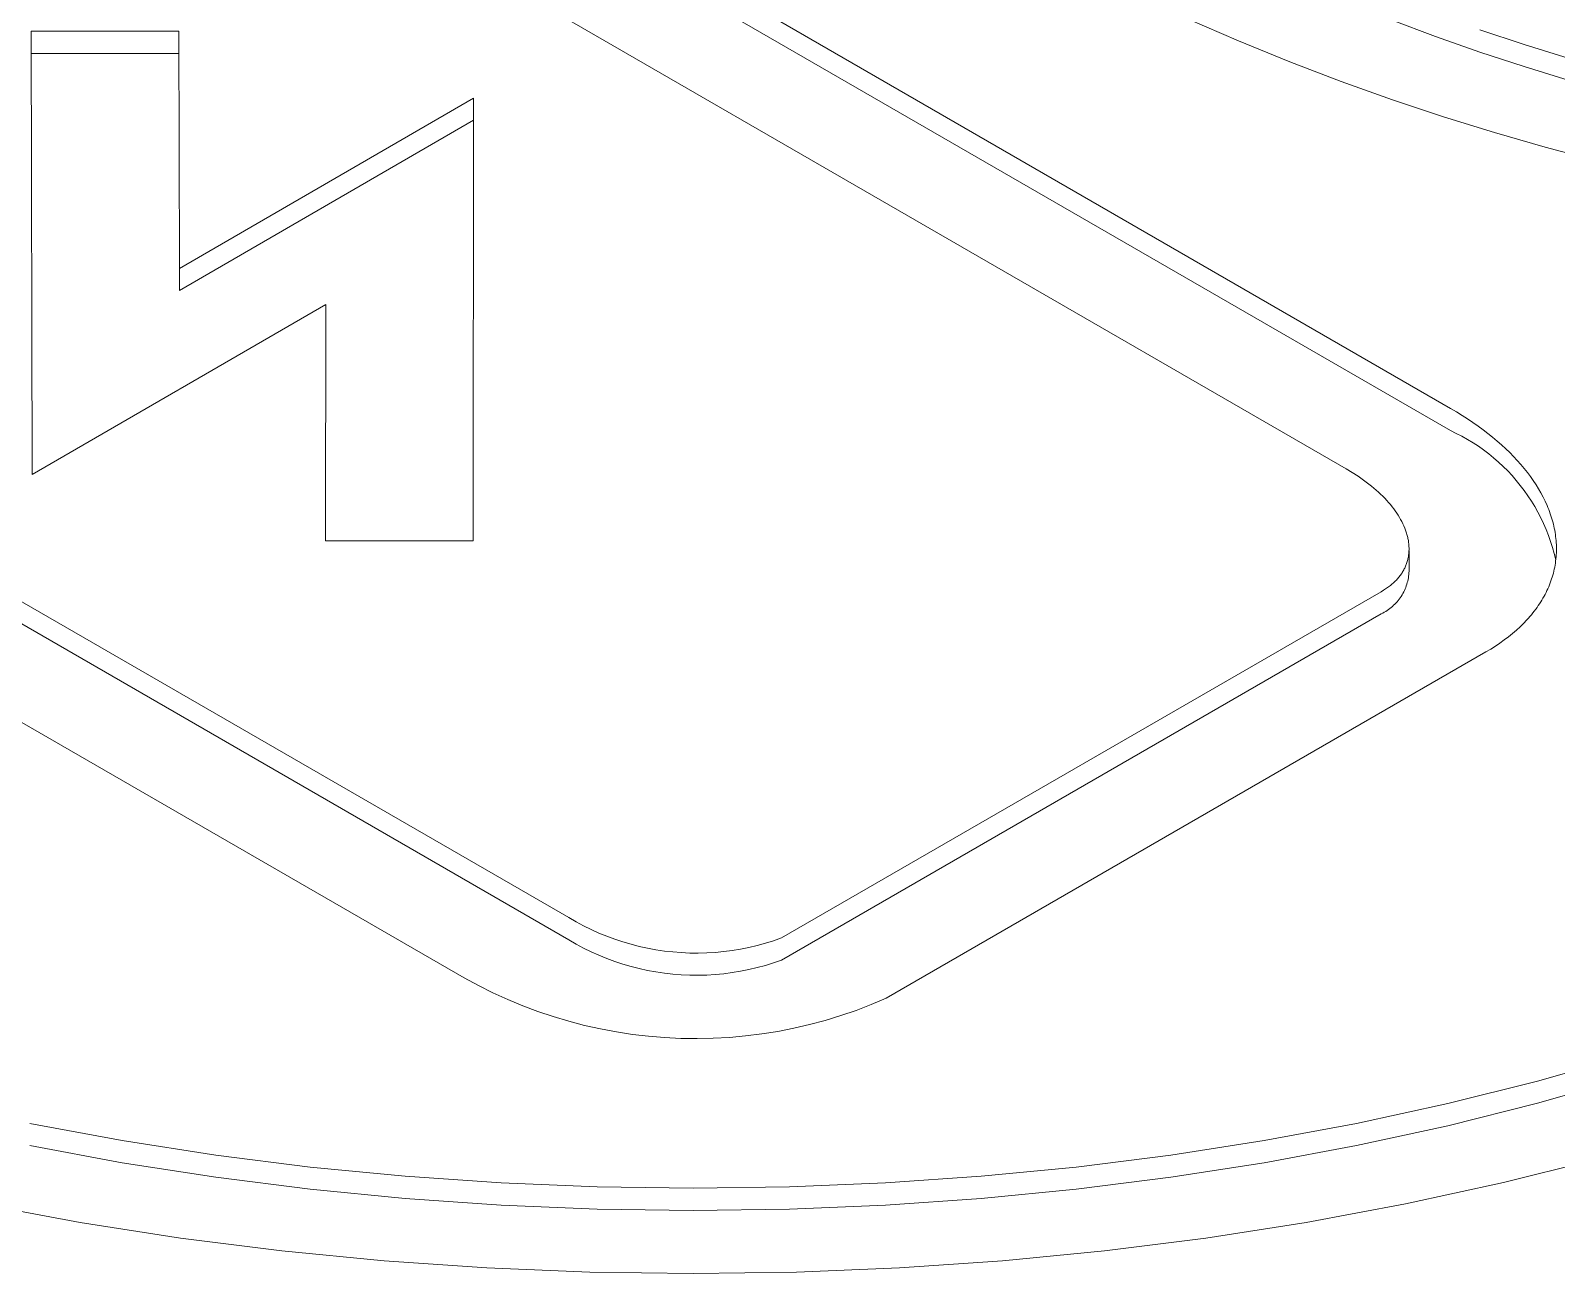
# Model space of a CAD drawing. Header units: inches. Extents: x -10 to 196, y -2 to 124.
# Drawn here: x 184.16 to 184.6495, y 47.2813 to 47.68 of the extents above; entities that cross this region are included whole.
import ezdxf

# ---------------------------------------------------------------- set-up
doc = ezdxf.new("R2010")
doc.units = ezdxf.units.IN
doc.layers.add('ZANO_R', color=7, linetype='Continuous', lineweight=0)

msp = doc.modelspace()

# ---------------------------------------------------------------- linework, layer by layer
at = {"layer": 'ZANO_R'}
for p, q in [((184.16314, 47.82001), (184.61554, 47.55881)), ((184.16314, 47.81289), (184.61554, 47.5517)), ((184.58202, 47.53946), (184.12962, 47.80065)), ((184.54754, 47.67669), (184.53112, 47.68375)), ((184.59645, 47.68348), (184.61074, 47.67815)), ((184.16025, 47.67978), (184.20764, 47.67982)), ((184.16056, 47.53762), (184.16025, 47.67978)), ((184.20764, 47.67982), (184.20783, 47.60373)), ((184.61074, 47.67815), (184.62499, 47.67314)), ((184.62499, 47.68025), (184.63918, 47.67557)), ((184.564, 47.67001), (184.54754, 47.67669)), ((184.62499, 47.67314), (184.63918, 47.66845)), ((184.63918, 47.67557), (184.65328, 47.67121)), ((184.16025, 47.67267), (184.20764, 47.6727)), ((184.58046, 47.66373), (184.564, 47.67001)), ((184.63918, 47.66845), (184.65328, 47.6641)), ((184.5969, 47.65784), (184.58046, 47.66373)), ((184.20783, 47.60373), (184.30218, 47.65835)), ((184.30218, 47.65835), (184.30207, 47.5163)), ((183.88027, 47.65669), (184.33267, 47.3955)), ((184.6133, 47.65236), (184.5969, 47.65784)), ((183.88027, 47.64958), (184.33267, 47.38838)), ((184.20783, 47.59662), (184.30218, 47.65124)), ((184.62962, 47.64728), (184.6133, 47.65236)), ((184.64585, 47.64261), (184.62962, 47.64728)), ((184.66194, 47.63835), (184.64585, 47.64261)), ((184.29915, 47.37614), (183.84675, 47.63734)), ((184.20783, 47.60373), (184.20783, 47.59662)), ((184.25472, 47.59212), (184.16056, 47.53762)), ((184.25466, 47.51631), (184.25472, 47.59212)), ((184.61554, 47.55881), (184.61741, 47.55771)), ((184.61741, 47.55771), (184.61923, 47.55659)), ((184.61923, 47.55659), (184.621, 47.55546)), ((184.621, 47.55546), (184.62271, 47.55431)), ((184.61554, 47.5517), (184.6174, 47.55082)), ((184.6174, 47.55082), (184.61922, 47.54987)), ((184.62271, 47.55431), (184.62437, 47.55314)), ((184.62437, 47.55314), (184.62598, 47.55196)), ((184.62598, 47.55196), (184.62754, 47.55077)), ((184.62754, 47.55077), (184.62904, 47.54956)), ((184.61922, 47.54987), (184.62101, 47.54887)), ((184.62101, 47.54887), (184.62276, 47.5478)), ((184.62276, 47.5478), (184.62448, 47.54668)), ((184.62448, 47.54668), (184.62615, 47.54549)), ((184.62904, 47.54956), (184.63049, 47.54835)), ((184.63049, 47.54835), (184.63189, 47.54712)), ((184.63189, 47.54712), (184.63324, 47.54588)), ((184.63324, 47.54588), (184.63453, 47.54463)), ((184.62615, 47.54549), (184.62779, 47.54425)), ((184.62779, 47.54425), (184.62938, 47.54296)), ((184.62938, 47.54296), (184.63093, 47.54161)), ((184.63093, 47.54161), (184.63243, 47.54021)), ((184.63453, 47.54463), (184.63577, 47.54337)), ((184.63577, 47.54337), (184.63696, 47.5421)), ((184.63696, 47.5421), (184.63809, 47.54082)), ((184.63809, 47.54082), (184.63918, 47.53953)), ((184.584, 47.53828), (184.58202, 47.53946)), ((184.58587, 47.53706), (184.584, 47.53828)), ((184.58677, 47.53644), (184.58587, 47.53706)), ((184.58765, 47.53582), (184.58677, 47.53644)), ((184.58851, 47.53519), (184.58765, 47.53582)), ((184.63243, 47.54021), (184.63388, 47.53876)), ((184.63388, 47.53876), (184.63528, 47.53726)), ((184.63528, 47.53726), (184.63663, 47.53571)), ((184.63918, 47.53953), (184.6402, 47.53824)), ((184.6402, 47.53824), (184.64118, 47.53694)), ((184.64118, 47.53694), (184.6421, 47.53564)), ((184.58933, 47.53456), (184.58851, 47.53519)), ((184.59014, 47.53391), (184.58933, 47.53456)), ((184.59092, 47.53327), (184.59014, 47.53391)), ((184.59167, 47.53262), (184.59092, 47.53327)), ((184.5924, 47.53196), (184.59167, 47.53262)), ((184.5931, 47.5313), (184.5924, 47.53196)), ((184.59378, 47.53064), (184.5931, 47.5313)), ((184.63663, 47.53571), (184.63793, 47.53412)), ((184.63793, 47.53412), (184.63917, 47.53249)), ((184.63917, 47.53249), (184.64035, 47.53081)), ((184.6421, 47.53564), (184.64297, 47.53432)), ((184.64297, 47.53432), (184.64378, 47.53301)), ((184.64378, 47.53301), (184.64454, 47.53169)), ((184.64454, 47.53169), (184.64525, 47.53037)), ((184.59443, 47.52997), (184.59378, 47.53064)), ((184.59506, 47.5293), (184.59443, 47.52997)), ((184.59566, 47.52862), (184.59506, 47.5293)), ((184.59624, 47.52795), (184.59566, 47.52862)), ((184.59679, 47.52727), (184.59624, 47.52795)), ((184.59731, 47.52659), (184.59679, 47.52727)), ((184.59781, 47.52591), (184.59731, 47.52659)), ((184.64035, 47.53081), (184.64148, 47.5291)), ((184.64148, 47.5291), (184.64255, 47.52734)), ((184.64255, 47.52734), (184.64356, 47.52556)), ((184.64525, 47.53037), (184.6459, 47.52904)), ((184.6459, 47.52904), (184.6465, 47.52771)), ((184.6465, 47.52771), (184.64678, 47.52704)), ((184.64678, 47.52704), (184.64705, 47.52638)), ((184.64705, 47.52638), (184.6473, 47.52571)), ((184.59828, 47.52523), (184.59781, 47.52591)), ((184.59873, 47.52455), (184.59828, 47.52523)), ((184.59915, 47.52386), (184.59873, 47.52455)), ((184.59954, 47.52318), (184.59915, 47.52386)), ((184.59991, 47.52249), (184.59954, 47.52318)), ((184.60025, 47.52181), (184.59991, 47.52249)), ((184.60057, 47.52113), (184.60025, 47.52181)), ((184.60085, 47.52045), (184.60057, 47.52113)), ((184.64356, 47.52556), (184.6445, 47.52373)), ((184.6445, 47.52373), (184.64539, 47.52188)), ((184.64539, 47.52188), (184.6462, 47.52)), ((184.6473, 47.52571), (184.64754, 47.52505)), ((184.64754, 47.52505), (184.64777, 47.52438)), ((184.64777, 47.52438), (184.64798, 47.52372)), ((184.64798, 47.52372), (184.64818, 47.52305)), ((184.64818, 47.52305), (184.64836, 47.52238)), ((184.64836, 47.52238), (184.64853, 47.52172)), ((184.64853, 47.52172), (184.64869, 47.52105)), ((184.30207, 47.5163), (184.25467, 47.51631)), ((184.60111, 47.51977), (184.60085, 47.52045)), ((184.60135, 47.51909), (184.60111, 47.51977)), ((184.60145, 47.51876), (184.60135, 47.51909)), ((184.60155, 47.51842), (184.60145, 47.51876)), ((184.60165, 47.51808), (184.60155, 47.51842)), ((184.60173, 47.51775), (184.60165, 47.51808)), ((184.60181, 47.51741), (184.60173, 47.51775)), ((184.60189, 47.51708), (184.60181, 47.51741)), ((184.60195, 47.51674), (184.60189, 47.51708)), ((184.60201, 47.51641), (184.60195, 47.51674)), ((184.60206, 47.51608), (184.60201, 47.51641)), ((184.6462, 47.52), (184.64696, 47.51809)), ((184.64696, 47.51809), (184.64765, 47.51616)), ((184.64869, 47.52105), (184.64883, 47.52039)), ((184.64883, 47.52039), (184.64896, 47.51972)), ((184.64896, 47.51972), (184.64908, 47.51906)), ((184.64908, 47.51906), (184.64918, 47.5184)), ((184.64918, 47.5184), (184.64927, 47.51773)), ((184.64927, 47.51773), (184.64935, 47.51707)), ((184.64935, 47.51707), (184.64941, 47.51641)), ((184.64941, 47.51641), (184.64946, 47.51575)), ((184.60202, 47.51124), (184.60207, 47.51155)), ((184.60211, 47.51575), (184.60206, 47.51608)), ((184.60207, 47.51155), (184.60211, 47.51187)), ((184.60215, 47.51542), (184.60211, 47.51575)), ((184.60211, 47.51187), (184.60215, 47.51218)), ((184.60218, 47.51509), (184.60215, 47.51542)), ((184.60215, 47.51218), (184.60218, 47.5125)), ((184.6022, 47.51476), (184.60218, 47.51509)), ((184.60218, 47.5125), (184.60221, 47.51282)), ((184.60222, 47.51443), (184.6022, 47.51476)), ((184.60221, 47.51282), (184.60222, 47.51314)), ((184.60223, 47.51411), (184.60222, 47.51443)), ((184.60222, 47.51314), (184.60223, 47.51346)), ((184.60224, 47.51379), (184.60223, 47.51411)), ((184.60223, 47.51346), (184.60224, 47.51379)), ((184.60224, 47.51314), (184.60224, 47.50665)), ((184.64765, 47.51616), (184.64827, 47.5142)), ((184.64827, 47.5142), (184.64883, 47.51223)), ((184.64883, 47.51223), (184.64932, 47.51023)), ((184.64946, 47.51181), (184.64941, 47.51116)), ((184.64946, 47.51575), (184.64949, 47.51509)), ((184.64949, 47.51246), (184.64946, 47.51181)), ((184.64949, 47.51509), (184.64951, 47.51443)), ((184.64951, 47.51312), (184.64949, 47.51246)), ((184.64951, 47.51443), (184.64952, 47.51377)), ((184.64952, 47.51377), (184.64951, 47.51312)), ((184.60005, 47.50619), (184.60022, 47.50647)), ((184.60022, 47.50647), (184.60039, 47.50675)), ((184.60039, 47.50675), (184.60055, 47.50704)), ((184.60055, 47.50704), (184.6007, 47.50733)), ((184.6007, 47.50733), (184.60084, 47.50762)), ((184.60084, 47.50762), (184.60098, 47.50791)), ((184.60098, 47.50791), (184.60111, 47.5082)), ((184.60111, 47.5082), (184.60123, 47.5085)), ((184.60123, 47.5085), (184.60135, 47.50879)), ((184.60135, 47.50879), (184.60146, 47.50909)), ((184.60146, 47.50909), (184.60156, 47.5094)), ((184.60156, 47.5094), (184.60165, 47.5097)), ((184.60165, 47.5097), (184.60174, 47.51)), ((184.60174, 47.51), (184.60182, 47.51031)), ((184.60182, 47.51031), (184.60189, 47.51062)), ((184.60189, 47.51062), (184.60196, 47.51093)), ((184.60196, 47.51093), (184.60202, 47.51124)), ((184.60221, 47.50611), (184.60224, 47.50665)), ((184.64868, 47.50664), (184.64853, 47.506)), ((184.64883, 47.50728), (184.64868, 47.50664)), ((184.64896, 47.50792), (184.64883, 47.50728)), ((184.64908, 47.50857), (184.64896, 47.50792)), ((184.64918, 47.50921), (184.64908, 47.50857)), ((184.64927, 47.50986), (184.64918, 47.50921)), ((184.64935, 47.51051), (184.64927, 47.50986)), ((184.64941, 47.51116), (184.64935, 47.51051)), ((184.59536, 47.50134), (184.59568, 47.50157)), ((184.59568, 47.50157), (184.59598, 47.50181)), ((184.59598, 47.50181), (184.59628, 47.50204)), ((184.59628, 47.50204), (184.59657, 47.50228)), ((184.59657, 47.50228), (184.59685, 47.50252)), ((184.59685, 47.50252), (184.59713, 47.50277)), ((184.59713, 47.50277), (184.5974, 47.50301)), ((184.5974, 47.50301), (184.59766, 47.50327)), ((184.59766, 47.50327), (184.59791, 47.50352)), ((184.59791, 47.50352), (184.59816, 47.50377)), ((184.59816, 47.50377), (184.5984, 47.50403)), ((184.5984, 47.50403), (184.59863, 47.50429)), ((184.59863, 47.50429), (184.59885, 47.50456)), ((184.59885, 47.50456), (184.59907, 47.50482)), ((184.59907, 47.50482), (184.59928, 47.50509)), ((184.59928, 47.50509), (184.59948, 47.50536)), ((184.59948, 47.50536), (184.59968, 47.50564)), ((184.59968, 47.50564), (184.59987, 47.50591)), ((184.59987, 47.50591), (184.60005, 47.50619)), ((184.60118, 47.5014), (184.60136, 47.5019)), ((184.60136, 47.5019), (184.60153, 47.50242)), ((184.60153, 47.50242), (184.60168, 47.50293)), ((184.60168, 47.50293), (184.60182, 47.50345)), ((184.60182, 47.50345), (184.60193, 47.50398)), ((184.60193, 47.50398), (184.60203, 47.50451)), ((184.60203, 47.50451), (184.60211, 47.50504)), ((184.60211, 47.50504), (184.60217, 47.50557)), ((184.60217, 47.50557), (184.60221, 47.50611)), ((184.64703, 47.5016), (184.64676, 47.50098)), ((184.64728, 47.50222), (184.64703, 47.5016)), ((184.64752, 47.50285), (184.64728, 47.50222)), ((184.64775, 47.50347), (184.64752, 47.50285)), ((184.64797, 47.5041), (184.64775, 47.50347)), ((184.64817, 47.50473), (184.64797, 47.5041)), ((184.64835, 47.50537), (184.64817, 47.50473)), ((184.64853, 47.506), (184.64835, 47.50537)), ((184.40096, 47.38897), (184.59333, 47.50003)), ((184.59333, 47.50003), (184.59404, 47.50046)), ((184.59404, 47.50046), (184.59471, 47.50089)), ((184.59471, 47.50089), (184.59536, 47.50134)), ((184.59806, 47.49641), (184.59842, 47.49681)), ((184.59842, 47.49681), (184.59876, 47.49723)), ((184.59876, 47.49723), (184.59909, 47.49765)), ((184.59909, 47.49765), (184.59941, 47.49809)), ((184.59941, 47.49809), (184.59971, 47.49853)), ((184.59971, 47.49853), (184.59999, 47.49899)), ((184.59999, 47.49899), (184.60026, 47.49945)), ((184.60026, 47.49945), (184.60052, 47.49993)), ((184.60052, 47.49993), (184.60075, 47.50041)), ((184.60075, 47.50041), (184.60097, 47.5009)), ((184.60097, 47.5009), (184.60118, 47.5014)), ((184.64447, 47.49673), (184.64409, 47.49614)), ((184.64484, 47.49733), (184.64447, 47.49673)), ((184.6452, 47.49793), (184.64484, 47.49733)), ((184.64554, 47.49854), (184.6452, 47.49793)), ((184.64586, 47.49914), (184.64554, 47.49854)), ((184.64617, 47.49975), (184.64586, 47.49914)), ((184.64647, 47.50037), (184.64617, 47.49975)), ((184.64676, 47.50098), (184.64647, 47.50037)), ((184.40096, 47.38185), (184.59333, 47.49292)), ((184.59333, 47.49292), (184.59381, 47.49316)), ((184.59381, 47.49316), (184.59428, 47.49342)), ((184.59428, 47.49342), (184.59474, 47.49369)), ((184.59474, 47.49369), (184.5952, 47.49398)), ((184.5952, 47.49398), (184.59564, 47.49428)), ((184.59564, 47.49428), (184.59607, 47.4946)), ((184.59607, 47.4946), (184.59649, 47.49494)), ((184.59649, 47.49494), (184.5969, 47.49529)), ((184.5969, 47.49529), (184.5973, 47.49565)), ((184.5973, 47.49565), (184.59769, 47.49602)), ((184.59769, 47.49602), (184.59806, 47.49641)), ((184.64102, 47.49208), (184.64053, 47.49151)), ((184.6415, 47.49265), (184.64102, 47.49208)), ((184.64197, 47.49322), (184.6415, 47.49265)), ((184.64242, 47.4938), (184.64197, 47.49322)), ((184.64286, 47.49438), (184.64242, 47.4938)), ((184.64329, 47.49496), (184.64286, 47.49438)), ((184.6437, 47.49555), (184.64329, 47.49496)), ((184.64409, 47.49614), (184.6437, 47.49555)), ((184.63667, 47.48767), (184.63544, 47.48661)), ((184.63784, 47.48875), (184.63667, 47.48767)), ((184.63896, 47.48984), (184.63784, 47.48875)), ((184.64002, 47.49095), (184.63896, 47.48984)), ((184.64053, 47.49151), (184.64002, 47.49095)), ((184.62994, 47.48257), (184.62842, 47.48161)), ((184.6314, 47.48355), (184.62994, 47.48257)), ((184.6328, 47.48455), (184.6314, 47.48355)), ((184.63415, 47.48557), (184.6328, 47.48455)), ((184.63544, 47.48661), (184.63415, 47.48557)), ((184.62685, 47.48068), (184.43448, 47.36961)), ((184.62842, 47.48161), (184.62685, 47.48068)), ((184.33267, 47.3955), (184.33503, 47.39413)), ((184.33503, 47.39413), (184.33744, 47.39284)), ((184.33744, 47.39284), (184.33988, 47.39163)), ((184.33988, 47.39163), (184.34237, 47.39051)), ((184.34237, 47.39051), (184.3449, 47.38948)), ((184.3449, 47.38948), (184.34746, 47.38853)), ((184.39839, 47.38807), (184.40096, 47.38897)), ((184.33267, 47.38838), (184.33503, 47.38701)), ((184.33503, 47.38701), (184.33744, 47.38572)), ((184.33744, 47.38572), (184.33988, 47.38452)), ((184.33988, 47.38452), (184.34237, 47.3834)), ((184.34746, 47.38853), (184.35005, 47.38768)), ((184.35005, 47.38768), (184.35267, 47.38691)), ((184.35267, 47.38691), (184.35531, 47.38623)), ((184.35531, 47.38623), (184.35798, 47.38565)), ((184.35798, 47.38565), (184.36066, 47.38516)), ((184.36066, 47.38516), (184.36336, 47.38476)), ((184.36336, 47.38476), (184.36607, 47.38445)), ((184.36607, 47.38445), (184.36879, 47.38424)), ((184.36879, 47.38424), (184.37152, 47.38412)), ((184.37152, 47.38412), (184.37425, 47.38409)), ((184.37425, 47.38409), (184.37698, 47.38416)), ((184.37698, 47.38416), (184.3797, 47.38433)), ((184.3797, 47.38433), (184.38242, 47.38458)), ((184.38242, 47.38458), (184.38512, 47.38493)), ((184.38512, 47.38493), (184.38782, 47.38538)), ((184.38782, 47.38538), (184.39049, 47.38591)), ((184.39049, 47.38591), (184.39315, 47.38654)), ((184.39315, 47.38654), (184.39578, 47.38726)), ((184.39578, 47.38726), (184.39839, 47.38807)), ((184.34237, 47.3834), (184.3449, 47.38237)), ((184.3449, 47.38237), (184.34746, 47.38142)), ((184.34746, 47.38142), (184.35005, 47.38056)), ((184.35005, 47.38056), (184.35267, 47.3798)), ((184.35267, 47.3798), (184.35531, 47.37912)), ((184.39049, 47.3788), (184.39315, 47.37943)), ((184.39315, 47.37943), (184.39578, 47.38015)), ((184.39578, 47.38015), (184.39839, 47.38096)), ((184.39839, 47.38096), (184.40096, 47.38185)), ((184.30372, 47.37366), (184.29915, 47.37614)), ((184.35531, 47.37912), (184.35798, 47.37854)), ((184.35798, 47.37854), (184.36066, 47.37804)), ((184.36066, 47.37804), (184.36336, 47.37764)), ((184.36336, 47.37764), (184.36607, 47.37734)), ((184.36607, 47.37734), (184.36879, 47.37712)), ((184.36879, 47.37712), (184.37152, 47.377)), ((184.37152, 47.377), (184.37425, 47.37698)), ((184.37425, 47.37698), (184.37698, 47.37705)), ((184.37698, 47.37705), (184.3797, 47.37721)), ((184.3797, 47.37721), (184.38242, 47.37747)), ((184.38242, 47.37747), (184.38512, 47.37782)), ((184.38512, 47.37782), (184.38782, 47.37826)), ((184.38782, 47.37826), (184.39049, 47.3788)), ((184.30838, 47.37134), (184.30372, 47.37366)), ((184.31312, 47.36919), (184.30838, 47.37134)), ((184.43448, 47.36961), (184.42969, 47.36759)), ((184.31792, 47.36719), (184.31312, 47.36919)), ((184.3228, 47.36537), (184.31792, 47.36719)), ((184.32773, 47.36371), (184.3228, 47.36537)), ((184.42483, 47.36573), (184.41991, 47.36404)), ((184.42969, 47.36759), (184.42483, 47.36573)), ((184.33272, 47.36223), (184.32773, 47.36371)), ((184.33775, 47.36091), (184.33272, 47.36223)), ((184.34283, 47.35977), (184.33775, 47.36091)), ((184.34795, 47.35881), (184.34283, 47.35977)), ((184.40484, 47.35999), (184.39973, 47.35899)), ((184.40991, 47.36117), (184.40484, 47.35999)), ((184.41493, 47.36252), (184.40991, 47.36117)), ((184.41991, 47.36404), (184.41493, 47.36252)), ((184.35309, 47.35802), (184.34795, 47.35881)), ((184.35826, 47.35742), (184.35309, 47.35802)), ((184.36344, 47.35699), (184.35826, 47.35742)), ((184.36864, 47.35674), (184.36344, 47.35699)), ((184.37385, 47.35666), (184.36864, 47.35674)), ((184.37905, 47.35677), (184.37385, 47.35666)), ((184.38424, 47.35706), (184.37905, 47.35677)), ((184.38943, 47.35753), (184.38424, 47.35706)), ((184.39459, 47.35817), (184.38943, 47.35753)), ((184.39973, 47.35899), (184.39459, 47.35817)), ((184.64346, 47.34303), (184.67173, 47.35108)), ((184.61467, 47.33582), (184.64346, 47.34303)), ((184.64346, 47.33591), (184.67173, 47.34397)), ((184.58542, 47.32946), (184.61467, 47.33582)), ((184.61467, 47.3287), (184.64346, 47.33591)), ((184.15981, 47.32946), (184.18946, 47.32395)), ((184.55577, 47.32394), (184.58542, 47.32946)), ((184.58542, 47.32234), (184.61467, 47.3287)), ((184.15981, 47.32234), (184.18946, 47.31683)), ((184.18946, 47.32395), (184.21946, 47.31928)), ((184.52577, 47.31928), (184.55577, 47.32394)), ((184.55577, 47.31683), (184.58542, 47.32234)), ((184.18946, 47.31683), (184.21946, 47.31217)), ((184.21946, 47.31928), (184.24974, 47.31546)), ((184.49549, 47.31546), (184.52577, 47.31928)), ((184.52577, 47.31217), (184.55577, 47.31683)), ((184.66343, 47.3182), (184.63252, 47.31046)), ((184.21946, 47.31217), (184.24974, 47.30835)), ((184.24974, 47.31546), (184.28026, 47.3125)), ((184.28026, 47.3125), (184.31095, 47.31038)), ((184.43428, 47.31038), (184.46497, 47.3125)), ((184.46497, 47.3125), (184.49549, 47.31546)), ((184.49549, 47.30835), (184.52577, 47.31217)), ((184.24974, 47.30835), (184.28026, 47.30538)), ((184.31095, 47.31038), (184.34175, 47.3091)), ((184.34175, 47.3091), (184.37261, 47.30868)), ((184.37261, 47.30868), (184.40348, 47.3091)), ((184.40348, 47.3091), (184.43428, 47.31038)), ((184.46497, 47.30538), (184.49549, 47.30835)), ((184.63252, 47.31046), (184.60111, 47.30363)), ((184.17595, 47.29771), (184.14411, 47.30363)), ((184.28026, 47.30538), (184.31095, 47.30326)), ((184.31095, 47.30326), (184.34175, 47.30199)), ((184.34175, 47.30199), (184.37261, 47.30157)), ((184.37261, 47.30157), (184.40348, 47.30199)), ((184.40348, 47.30199), (184.43428, 47.30326)), ((184.43428, 47.30326), (184.46497, 47.30538)), ((184.60111, 47.30363), (184.56927, 47.29771)), ((184.20816, 47.2927), (184.17595, 47.29771)), ((184.56927, 47.29771), (184.53706, 47.2927)), ((184.24068, 47.28861), (184.20816, 47.2927)), ((184.53706, 47.2927), (184.50454, 47.2886)), ((184.27345, 47.28542), (184.24068, 47.28861)), ((184.50454, 47.2886), (184.47178, 47.28542)), ((184.3064, 47.28314), (184.27345, 47.28542)), ((184.33947, 47.28178), (184.3064, 47.28314)), ((184.37261, 47.28132), (184.33947, 47.28178)), ((184.40575, 47.28178), (184.37261, 47.28132)), ((184.43882, 47.28314), (184.40575, 47.28178)), ((184.47178, 47.28542), (184.43882, 47.28314))]:
    msp.add_line(p, q, dxfattribs=at)

doc.saveas('drawing.dxf')
